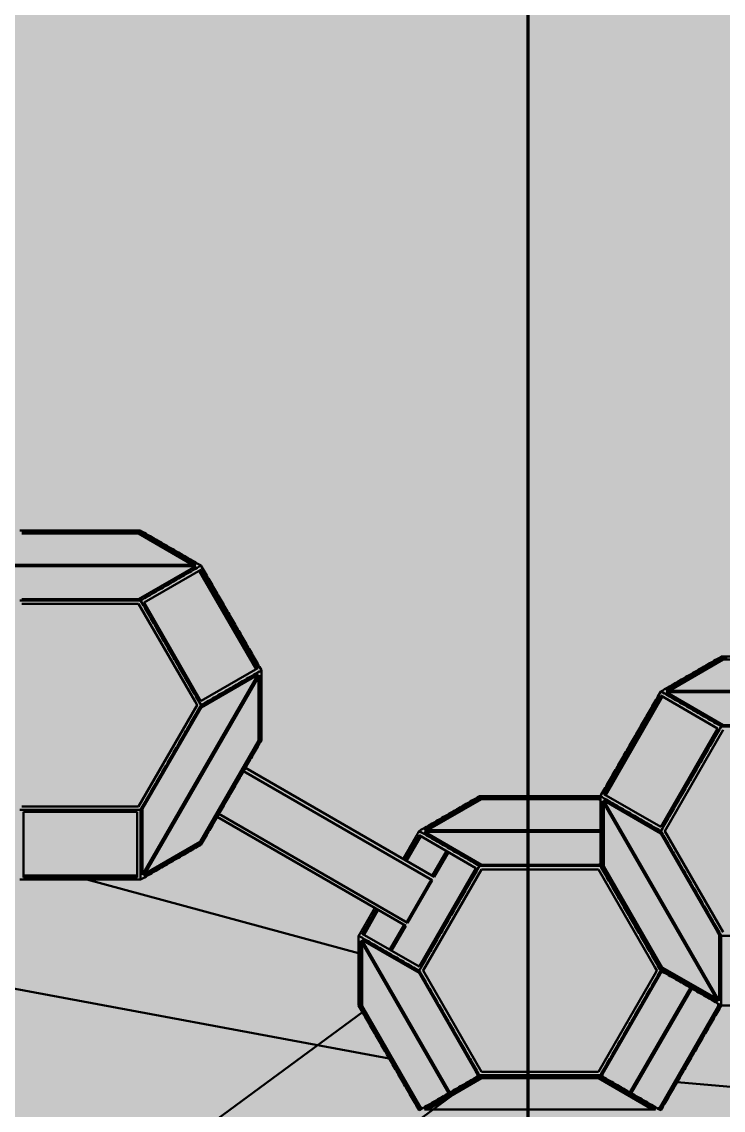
# Model space of a CAD drawing. Header units: millimetres. Extents: x 401 to 30661, y 2016 to 22119.
# Drawn here: x 6489.2 to 6574.5, y 13780.3 to 13912.6 of the extents above; entities that cross this region are included whole.
import ezdxf

# ---------------------------------------------------------------- set-up
doc = ezdxf.new("R2010")
doc.units = ezdxf.units.MM
doc.layers.add('1ST', color=51, linetype='Continuous', lineweight=50, true_color=0x7debff)
doc.layers.add('3RD', color=140, linetype='Continuous', lineweight=25, true_color=0x7debff)
doc.layers.add('BACKGROUND', color=7, linetype='Continuous', true_color=0x000000)
doc.layers.add('GLOW-CYAN', color=7, linetype='Continuous', lineweight=100, true_color=0x7debff, transparency=0.8)
doc.layers.add('GLOW-CYAN-2', color=7, linetype='Continuous', lineweight=50, true_color=0x7debff, transparency=0.8)
doc.layers.add('LAYOUT', color=83, linetype='Continuous', lineweight=50, true_color=0x7debff, plot=False)

msp = doc.modelspace()

# ---------------------------------------------------------------- hatches: boundary and pattern name
at = {"layer": 'BACKGROUND'}
h = msp.add_hatch(color=256, dxfattribs=at)
h.dxf.hatch_style = 1
h.paths.add_polyline_path([(400.723, 2015.745), (30660.634, 2015.745), (30660.634, 22119.328), (400.723, 22119.328)])

# ---------------------------------------------------------------- linework, layer by layer
at = {"layer": '1ST', "true_color": 0x39ffb0}
msp.add_circle((6531.7, 13769.252), 529.701, dxfattribs=at)
at = {"layer": '3RD'}
for p, q in [((6489.153, 13850.575), (6489.642, 13850.575)), ((6503.362, 13850.363), (6489.153, 13850.363)), ((6489.642, 13850.575), (6503.362, 13850.575)), ((6503.362, 13850.363), (6503.362, 13850.575)), ((6503.362, 13850.575), (6510.221, 13846.614)), ((6509.935, 13846.567), (6503.362, 13850.363)), ((6510.314, 13846.385), (6482.201, 13846.385)), ((6482.212, 13846.567), (6510.303, 13846.567)), ((6510.314, 13846.385), (6503.362, 13842.372)), ((6510.221, 13846.614), (6510.303, 13846.567)), ((6504.036, 13841.974), (6510.948, 13845.965)), ((6517.645, 13833.869), (6510.733, 13845.841)), ((6510.948, 13845.965), (6510.955, 13845.953)), ((6510.955, 13845.953), (6517.86, 13833.993)), ((6502.873, 13842.372), (6489.153, 13842.372)), ((6503.362, 13842.372), (6502.873, 13842.372)), ((6489.153, 13841.807), (6489.642, 13841.807)), ((6489.642, 13841.807), (6503.362, 13841.807)), ((6503.362, 13841.807), (6510.221, 13829.926)), ((6510.948, 13830.003), (6504.036, 13841.974)), ((6567.517, 13831.258), (6574.458, 13835.265)), ((6574.458, 13835.053), (6567.884, 13831.258)), ((6574.458, 13835.053), (6574.458, 13835.265)), ((6574.458, 13835.265), (6574.946, 13835.265)), ((6588.666, 13835.053), (6574.458, 13835.053)), ((6503.85, 13808.887), (6517.908, 13833.235)), ((6518.059, 13833.134), (6504.013, 13808.807)), ((6517.86, 13833.993), (6510.955, 13830.007)), ((6510.955, 13829.22), (6517.908, 13833.235)), ((6517.948, 13825.182), (6517.948, 13832.943)), ((6518.059, 13833.134), (6518.059, 13833.04)), ((6518.059, 13833.04), (6518.059, 13825.119)), ((6559.953, 13818.688), (6566.865, 13830.66)), ((6567.08, 13830.535), (6560.168, 13818.564)), ((6566.865, 13830.66), (6573.777, 13826.669)), ((6567.598, 13831.023), (6567.506, 13831.076)), ((6588.91, 13831.076), (6567.506, 13831.076)), ((6567.517, 13831.258), (6588.91, 13831.258)), ((6574.458, 13827.062), (6567.598, 13831.023)), ((6510.221, 13829.079), (6503.362, 13817.198)), ((6510.221, 13829.926), (6510.466, 13829.503)), ((6510.466, 13829.503), (6510.221, 13829.079)), ((6510.71, 13828.797), (6510.955, 13829.22)), ((6510.955, 13830.007), (6510.948, 13830.003)), ((6503.85, 13816.916), (6510.71, 13828.797)), ((6573.777, 13826.669), (6566.865, 13814.697)), ((6567.354, 13814.193), (6574.458, 13826.498)), ((6588.177, 13827.062), (6574.458, 13827.062)), ((6510.844, 13812.878), (6517.948, 13825.182)), ((6518.059, 13825.119), (6511.199, 13813.237)), ((6517.948, 13825.182), (6518.059, 13825.119)), ((6516.129, 13821.494), (6539.08, 13808.243)), ((6516.347, 13821.872), (6539.298, 13808.621)), ((6538.123, 13814.287), (6545.064, 13818.295)), ((6545.064, 13818.083), (6545.064, 13818.295)), ((6545.064, 13818.295), (6545.553, 13818.295)), ((6545.553, 13818.295), (6559.272, 13818.295)), ((6559.272, 13818.083), (6559.272, 13818.295)), ((6559.272, 13818.295), (6559.516, 13818.154)), ((6566.865, 13814.697), (6559.953, 13818.688)), ((6489.642, 13817.198), (6489.153, 13817.198)), ((6503.362, 13817.198), (6489.642, 13817.198)), ((6545.064, 13818.083), (6538.49, 13814.287)), ((6559.272, 13818.083), (6545.064, 13818.083)), ((6559.516, 13817.942), (6559.272, 13818.083)), ((6559.761, 13809.809), (6559.761, 13817.824)), ((6573.806, 13793.497), (6559.761, 13817.824)), ((6559.905, 13817.929), (6560.005, 13817.872)), ((6559.905, 13817.929), (6573.969, 13793.57)), ((6559.945, 13809.916), (6559.945, 13817.506)), ((6560.005, 13817.872), (6566.865, 13813.911)), ((6489.346, 13816.523), (6503.169, 13816.523)), ((6489.346, 13808.541), (6489.346, 13816.523)), ((6503.169, 13816.523), (6503.169, 13808.541)), ((6503.85, 13808.995), (6503.85, 13816.916)), ((6512.91, 13815.92), (6535.862, 13802.669)), ((6513.129, 13816.298), (6536.08, 13803.047)), ((6538.123, 13814.287), (6559.516, 13814.287)), ((6511.199, 13813.237), (6510.955, 13812.814)), ((6535.733, 13810.679), (6537.471, 13813.689)), ((6537.686, 13813.565), (6535.949, 13810.555)), ((6537.471, 13813.689), (6544.383, 13809.698)), ((6538.204, 13814.052), (6538.112, 13814.106)), ((6559.516, 13814.106), (6538.112, 13814.106)), ((6545.064, 13810.092), (6538.204, 13814.052)), ((6566.865, 13813.911), (6573.725, 13802.03)), ((6574.458, 13801.889), (6567.354, 13814.193)), ((6393.452, 13812.659), (6533.842, 13786.537)), ((6510.955, 13812.814), (6504.013, 13808.807)), ((6504.124, 13808.998), (6510.844, 13812.878)), ((6510.844, 13812.878), (6510.955, 13812.814)), ((6539.08, 13808.747), (6540.818, 13811.757)), ((6540.818, 13811.757), (6541.036, 13811.631)), ((6539.298, 13808.621), (6541.036, 13811.631)), ((6503.85, 13808.887), (6503.85, 13808.995)), ((6544.383, 13809.698), (6537.471, 13797.727)), ((6537.96, 13797.223), (6545.064, 13809.527)), ((6558.783, 13810.092), (6545.064, 13810.092)), ((6545.064, 13809.527), (6545.553, 13809.527)), ((6545.553, 13809.527), (6559.272, 13809.527)), ((6559.272, 13810.092), (6558.783, 13810.092)), ((6559.516, 13810.233), (6559.272, 13810.092)), ((6559.272, 13809.527), (6566.132, 13797.646)), ((6559.945, 13809.916), (6559.761, 13809.809)), ((6566.865, 13797.505), (6559.761, 13809.809)), ((6567.049, 13797.611), (6559.945, 13809.916)), ((6489.346, 13808.79), (6503.169, 13808.79)), ((6503.169, 13808.541), (6489.346, 13808.541)), ((6530.123, 13799.344), (6497.073, 13808.289)), ((6535.975, 13803.108), (6538.975, 13808.304)), ((6536.08, 13803.047), (6539.08, 13808.243)), ((6530.559, 13801.717), (6532.297, 13804.727)), ((6532.512, 13804.603), (6530.774, 13801.593)), ((6533.906, 13799.785), (6535.644, 13802.795)), ((6534.124, 13799.659), (6535.862, 13802.669)), ((6537.471, 13797.727), (6530.559, 13801.717)), ((6573.725, 13802.03), (6573.969, 13801.606)), ((6573.969, 13801.606), (6573.969, 13801.324)), ((6573.969, 13801.324), (6573.969, 13793.57)), ((6530.367, 13792.839), (6530.367, 13800.854)), ((6541.064, 13782.326), (6530.367, 13800.854)), ((6530.511, 13800.959), (6530.611, 13800.901)), ((6530.511, 13800.959), (6541.217, 13782.415)), ((6530.551, 13792.945), (6530.551, 13800.536)), ((6530.611, 13800.901), (6537.471, 13796.94)), ((6533.906, 13799.785), (6534.124, 13799.659)), ((6545.064, 13784.918), (6537.96, 13797.223)), ((6566.132, 13797.646), (6566.376, 13797.223)), ((6566.376, 13797.223), (6566.132, 13796.799)), ((6567.049, 13797.611), (6566.865, 13797.505)), ((6567.109, 13797.364), (6566.865, 13797.505)), ((6573.622, 13793.816), (6567.049, 13797.611)), ((6573.806, 13793.497), (6567.109, 13797.364)), ((6537.471, 13796.94), (6544.331, 13785.059)), ((6566.132, 13796.799), (6559.272, 13784.918)), ((6559.761, 13784.636), (6566.621, 13796.517)), ((6566.621, 13796.517), (6566.865, 13796.94)), ((6566.865, 13796.94), (6567.109, 13797.082)), ((6563.115, 13782.417), (6570.464, 13795.145)), ((6570.621, 13795.054), (6563.272, 13782.326)), ((6573.859, 13792.903), (6573.859, 13793.185)), ((6573.969, 13793.121), (6573.969, 13792.839)), ((6530.592, 13792.167), (6448.407, 13731.772)), ((6530.551, 13792.945), (6530.367, 13792.839)), ((6537.471, 13780.534), (6530.367, 13792.839)), ((6537.655, 13780.64), (6530.551, 13792.945)), ((6566.755, 13780.598), (6573.859, 13792.903)), ((6573.969, 13792.839), (6567.109, 13780.958)), ((6573.859, 13792.903), (6573.969, 13792.839)), ((6544.819, 13784.495), (6456.169, 13719.347)), ((6538.123, 13780.346), (6545.064, 13784.354)), ((6545.064, 13784.142), (6538.49, 13780.346)), ((6544.331, 13785.059), (6544.575, 13784.636)), ((6544.575, 13784.636), (6544.575, 13784.354)), ((6545.553, 13784.918), (6545.064, 13784.918)), ((6545.064, 13784.142), (6545.064, 13784.354)), ((6545.064, 13784.354), (6545.553, 13784.354)), ((6559.272, 13784.142), (6545.064, 13784.142)), ((6559.272, 13784.918), (6545.553, 13784.918)), ((6545.553, 13784.354), (6559.272, 13784.354)), ((6559.272, 13784.142), (6559.272, 13784.354)), ((6559.272, 13784.354), (6566.132, 13780.393)), ((6565.846, 13780.346), (6559.272, 13784.142)), ((6559.761, 13784.354), (6559.761, 13784.636)), ((6595.663, 13781.284), (6568.836, 13783.667)), ((6537.655, 13780.64), (6537.471, 13780.534)), ((6537.715, 13780.393), (6537.471, 13780.534)), ((6537.899, 13780.499), (6537.655, 13780.64)), ((6538.123, 13780.346), (6566.213, 13780.346)), ((6566.132, 13780.393), (6566.213, 13780.346)), ((6566.51, 13780.457), (6566.755, 13780.598)), ((6566.865, 13780.534), (6566.621, 13780.393)), ((6566.755, 13780.598), (6566.865, 13780.534)), ((6567.109, 13780.958), (6566.865, 13780.534))]:
    msp.add_line(p, q, dxfattribs=at)
for points in [[(6503.606, 13850.716), (6488.909, 13850.716)], [(6503.606, 13850.716), (6510.955, 13846.473)], [(6503.606, 13842.23), (6510.955, 13846.473)], [(6518.303, 13833.745), (6510.955, 13846.473)], [(6488.909, 13842.23), (6503.606, 13842.23)], [(6510.955, 13829.503), (6503.606, 13842.23)], [(6566.865, 13831.164), (6574.213, 13835.406)], [(6588.91, 13835.406), (6574.213, 13835.406)], [(6510.955, 13829.503), (6518.303, 13833.745)], [(6518.303, 13825.26), (6518.303, 13833.745)], [(6559.516, 13818.436), (6566.865, 13831.164)], [(6574.213, 13826.921), (6566.865, 13831.164)], [(6503.606, 13816.775), (6510.955, 13829.503)], [(6566.865, 13814.193), (6574.213, 13826.921)], [(6574.213, 13826.921), (6588.91, 13826.921)], [(6518.303, 13825.26), (6510.955, 13812.532)], [(6537.471, 13814.193), (6544.819, 13818.436)], [(6559.516, 13818.436), (6544.819, 13818.436)], [(6559.516, 13809.951), (6559.516, 13818.436)], [(6566.865, 13814.193), (6559.516, 13818.436)], [(6488.909, 13816.775), (6503.606, 13816.775)], [(6503.606, 13816.775), (6503.606, 13808.289)], [(6535.515, 13810.805), (6537.471, 13814.193)], [(6544.819, 13809.951), (6537.471, 13814.193)], [(6574.213, 13801.465), (6566.865, 13814.193)], [(6503.606, 13808.289), (6510.955, 13812.532)], [(6537.471, 13797.223), (6544.819, 13809.951)], [(6544.819, 13809.951), (6559.516, 13809.951)], [(6566.865, 13797.223), (6559.516, 13809.951)], [(6559.516, 13809.951), (6566.865, 13797.223)], [(6488.909, 13808.289), (6503.606, 13808.289)], [(6530.123, 13801.465), (6532.078, 13804.853)], [(6530.123, 13792.98), (6530.123, 13801.465)], [(6537.471, 13797.223), (6530.123, 13801.465)], [(6574.213, 13801.465), (6588.91, 13801.465)], [(6574.213, 13801.465), (6574.213, 13792.98)], [(6544.819, 13784.495), (6537.471, 13797.223)], [(6559.516, 13784.495), (6566.865, 13797.223)], [(6566.865, 13797.223), (6574.213, 13792.98)], [(6530.123, 13792.98), (6537.471, 13780.252)], [(6574.213, 13792.98), (6566.865, 13780.252)], [(6574.213, 13792.98), (6588.91, 13792.98)], [(6537.471, 13780.252), (6544.819, 13784.495)], [(6559.516, 13784.495), (6544.819, 13784.495)], [(6544.819, 13784.495), (6559.516, 13784.495)], [(6559.516, 13784.495), (6566.865, 13780.252)]]:
    msp.add_open_spline(points, degree=1, dxfattribs=at)
at = {"layer": 'GLOW-CYAN'}
msp.add_lwpolyline([(6550.723, 6115.853), (6550.723, 15115.853)], dxfattribs=at)
msp.add_circle((6531.7, 13769.252), 529.701, dxfattribs=at)
at = {"layer": 'GLOW-CYAN-2'}
for p, q in [((6489.153, 13850.575), (6489.642, 13850.575)), ((6503.362, 13850.363), (6489.153, 13850.363)), ((6489.642, 13850.575), (6503.362, 13850.575)), ((6503.362, 13850.363), (6503.362, 13850.575)), ((6503.362, 13850.575), (6510.221, 13846.614)), ((6509.935, 13846.567), (6503.362, 13850.363)), ((6510.314, 13846.385), (6482.201, 13846.385)), ((6482.212, 13846.567), (6510.303, 13846.567)), ((6510.314, 13846.385), (6503.362, 13842.372)), ((6510.221, 13846.614), (6510.303, 13846.567)), ((6504.036, 13841.974), (6510.948, 13845.965)), ((6517.645, 13833.869), (6510.733, 13845.841)), ((6510.948, 13845.965), (6510.955, 13845.953)), ((6510.955, 13845.953), (6517.86, 13833.993)), ((6502.873, 13842.372), (6489.153, 13842.372)), ((6503.362, 13842.372), (6502.873, 13842.372)), ((6489.153, 13841.807), (6489.642, 13841.807)), ((6489.642, 13841.807), (6503.362, 13841.807)), ((6503.362, 13841.807), (6510.221, 13829.926)), ((6510.948, 13830.003), (6504.036, 13841.974)), ((6567.517, 13831.258), (6574.458, 13835.265)), ((6574.458, 13835.053), (6567.884, 13831.258)), ((6574.458, 13835.053), (6574.458, 13835.265)), ((6574.458, 13835.265), (6574.946, 13835.265)), ((6588.666, 13835.053), (6574.458, 13835.053)), ((6503.85, 13808.887), (6517.908, 13833.235)), ((6518.059, 13833.134), (6504.013, 13808.807)), ((6517.86, 13833.993), (6510.955, 13830.007)), ((6510.955, 13829.22), (6517.908, 13833.235)), ((6517.948, 13825.182), (6517.948, 13832.943)), ((6518.059, 13833.134), (6518.059, 13833.04)), ((6518.059, 13833.04), (6518.059, 13825.119)), ((6559.953, 13818.688), (6566.865, 13830.66)), ((6567.08, 13830.535), (6560.168, 13818.564)), ((6566.865, 13830.66), (6573.777, 13826.669)), ((6567.598, 13831.023), (6567.506, 13831.076)), ((6588.91, 13831.076), (6567.506, 13831.076)), ((6567.517, 13831.258), (6588.91, 13831.258)), ((6574.458, 13827.062), (6567.598, 13831.023)), ((6510.221, 13829.079), (6503.362, 13817.198)), ((6510.221, 13829.926), (6510.466, 13829.503)), ((6510.466, 13829.503), (6510.221, 13829.079)), ((6510.71, 13828.797), (6510.955, 13829.22)), ((6510.955, 13830.007), (6510.948, 13830.003)), ((6503.85, 13816.916), (6510.71, 13828.797)), ((6573.777, 13826.669), (6566.865, 13814.697)), ((6567.354, 13814.193), (6574.458, 13826.498)), ((6588.177, 13827.062), (6574.458, 13827.062)), ((6510.844, 13812.878), (6517.948, 13825.182)), ((6518.059, 13825.119), (6511.199, 13813.237)), ((6517.948, 13825.182), (6518.059, 13825.119)), ((6516.129, 13821.494), (6539.08, 13808.243)), ((6516.347, 13821.872), (6539.298, 13808.621)), ((6538.123, 13814.287), (6545.064, 13818.295)), ((6545.064, 13818.083), (6545.064, 13818.295)), ((6545.064, 13818.295), (6545.553, 13818.295)), ((6545.553, 13818.295), (6559.272, 13818.295)), ((6559.272, 13818.083), (6559.272, 13818.295)), ((6559.272, 13818.295), (6559.516, 13818.154)), ((6566.865, 13814.697), (6559.953, 13818.688)), ((6489.642, 13817.198), (6489.153, 13817.198)), ((6503.362, 13817.198), (6489.642, 13817.198)), ((6545.064, 13818.083), (6538.49, 13814.287)), ((6559.272, 13818.083), (6545.064, 13818.083)), ((6559.516, 13817.942), (6559.272, 13818.083)), ((6559.761, 13809.809), (6559.761, 13817.824)), ((6573.806, 13793.497), (6559.761, 13817.824)), ((6559.905, 13817.929), (6560.005, 13817.872)), ((6559.905, 13817.929), (6573.969, 13793.57)), ((6559.945, 13809.916), (6559.945, 13817.506)), ((6560.005, 13817.872), (6566.865, 13813.911)), ((6489.346, 13816.523), (6503.169, 13816.523)), ((6489.346, 13808.541), (6489.346, 13816.523)), ((6503.169, 13816.523), (6503.169, 13808.541)), ((6503.85, 13808.995), (6503.85, 13816.916)), ((6512.91, 13815.92), (6535.862, 13802.669)), ((6513.129, 13816.298), (6536.08, 13803.047)), ((6538.123, 13814.287), (6559.516, 13814.287)), ((6511.199, 13813.237), (6510.955, 13812.814)), ((6535.733, 13810.679), (6537.471, 13813.689)), ((6537.686, 13813.565), (6535.949, 13810.555)), ((6537.471, 13813.689), (6544.383, 13809.698)), ((6538.204, 13814.052), (6538.112, 13814.106)), ((6559.516, 13814.106), (6538.112, 13814.106)), ((6545.064, 13810.092), (6538.204, 13814.052)), ((6566.865, 13813.911), (6573.725, 13802.03)), ((6574.458, 13801.889), (6567.354, 13814.193)), ((6393.452, 13812.659), (6533.842, 13786.537)), ((6510.955, 13812.814), (6504.013, 13808.807)), ((6504.124, 13808.998), (6510.844, 13812.878)), ((6510.844, 13812.878), (6510.955, 13812.814)), ((6539.08, 13808.747), (6540.818, 13811.757)), ((6540.818, 13811.757), (6541.036, 13811.631)), ((6539.298, 13808.621), (6541.036, 13811.631)), ((6503.85, 13808.887), (6503.85, 13808.995)), ((6544.383, 13809.698), (6537.471, 13797.727)), ((6537.96, 13797.223), (6545.064, 13809.527)), ((6558.783, 13810.092), (6545.064, 13810.092)), ((6545.064, 13809.527), (6545.553, 13809.527)), ((6545.553, 13809.527), (6559.272, 13809.527)), ((6559.272, 13810.092), (6558.783, 13810.092)), ((6559.516, 13810.233), (6559.272, 13810.092)), ((6559.272, 13809.527), (6566.132, 13797.646)), ((6559.945, 13809.916), (6559.761, 13809.809)), ((6566.865, 13797.505), (6559.761, 13809.809)), ((6567.049, 13797.611), (6559.945, 13809.916)), ((6489.346, 13808.79), (6503.169, 13808.79)), ((6503.169, 13808.541), (6489.346, 13808.541)), ((6530.123, 13799.344), (6497.073, 13808.289)), ((6535.975, 13803.108), (6538.975, 13808.304)), ((6536.08, 13803.047), (6539.08, 13808.243)), ((6530.559, 13801.717), (6532.297, 13804.727)), ((6532.512, 13804.603), (6530.774, 13801.593)), ((6533.906, 13799.785), (6535.644, 13802.795)), ((6534.124, 13799.659), (6535.862, 13802.669)), ((6537.471, 13797.727), (6530.559, 13801.717)), ((6573.725, 13802.03), (6573.969, 13801.606)), ((6573.969, 13801.606), (6573.969, 13801.324)), ((6573.969, 13801.324), (6573.969, 13793.57)), ((6530.367, 13792.839), (6530.367, 13800.854)), ((6541.064, 13782.326), (6530.367, 13800.854)), ((6530.511, 13800.959), (6530.611, 13800.901)), ((6530.511, 13800.959), (6541.217, 13782.415)), ((6530.551, 13792.945), (6530.551, 13800.536)), ((6530.611, 13800.901), (6537.471, 13796.94)), ((6533.906, 13799.785), (6534.124, 13799.659)), ((6545.064, 13784.918), (6537.96, 13797.223)), ((6566.132, 13797.646), (6566.376, 13797.223)), ((6566.376, 13797.223), (6566.132, 13796.799)), ((6567.049, 13797.611), (6566.865, 13797.505)), ((6567.109, 13797.364), (6566.865, 13797.505)), ((6573.622, 13793.816), (6567.049, 13797.611)), ((6573.806, 13793.497), (6567.109, 13797.364)), ((6537.471, 13796.94), (6544.331, 13785.059)), ((6566.132, 13796.799), (6559.272, 13784.918)), ((6559.761, 13784.636), (6566.621, 13796.517)), ((6566.621, 13796.517), (6566.865, 13796.94)), ((6566.865, 13796.94), (6567.109, 13797.082)), ((6563.115, 13782.417), (6570.464, 13795.145)), ((6570.621, 13795.054), (6563.272, 13782.326)), ((6573.859, 13792.903), (6573.859, 13793.185)), ((6573.969, 13793.121), (6573.969, 13792.839)), ((6530.592, 13792.167), (6448.407, 13731.772)), ((6530.551, 13792.945), (6530.367, 13792.839)), ((6537.471, 13780.534), (6530.367, 13792.839)), ((6537.655, 13780.64), (6530.551, 13792.945)), ((6566.755, 13780.598), (6573.859, 13792.903)), ((6573.969, 13792.839), (6567.109, 13780.958)), ((6573.859, 13792.903), (6573.969, 13792.839)), ((6544.819, 13784.495), (6456.169, 13719.347)), ((6538.123, 13780.346), (6545.064, 13784.354)), ((6545.064, 13784.142), (6538.49, 13780.346)), ((6544.331, 13785.059), (6544.575, 13784.636)), ((6544.575, 13784.636), (6544.575, 13784.354)), ((6545.553, 13784.918), (6545.064, 13784.918)), ((6545.064, 13784.142), (6545.064, 13784.354)), ((6545.064, 13784.354), (6545.553, 13784.354)), ((6559.272, 13784.142), (6545.064, 13784.142)), ((6559.272, 13784.918), (6545.553, 13784.918)), ((6545.553, 13784.354), (6559.272, 13784.354)), ((6559.272, 13784.142), (6559.272, 13784.354)), ((6559.272, 13784.354), (6566.132, 13780.393)), ((6565.846, 13780.346), (6559.272, 13784.142)), ((6559.761, 13784.354), (6559.761, 13784.636)), ((6595.663, 13781.284), (6568.836, 13783.667)), ((6537.655, 13780.64), (6537.471, 13780.534)), ((6537.715, 13780.393), (6537.471, 13780.534)), ((6537.899, 13780.499), (6537.655, 13780.64)), ((6538.123, 13780.346), (6566.213, 13780.346)), ((6566.132, 13780.393), (6566.213, 13780.346)), ((6566.51, 13780.457), (6566.755, 13780.598)), ((6566.865, 13780.534), (6566.621, 13780.393)), ((6566.755, 13780.598), (6566.865, 13780.534)), ((6567.109, 13780.958), (6566.865, 13780.534))]:
    msp.add_line(p, q, dxfattribs=at)
for points in [[(6503.606, 13850.716), (6488.909, 13850.716)], [(6503.606, 13850.716), (6510.955, 13846.473)], [(6503.606, 13842.23), (6510.955, 13846.473)], [(6518.303, 13833.745), (6510.955, 13846.473)], [(6488.909, 13842.23), (6503.606, 13842.23)], [(6510.955, 13829.503), (6503.606, 13842.23)], [(6566.865, 13831.164), (6574.213, 13835.406)], [(6588.91, 13835.406), (6574.213, 13835.406)], [(6510.955, 13829.503), (6518.303, 13833.745)], [(6518.303, 13825.26), (6518.303, 13833.745)], [(6559.516, 13818.436), (6566.865, 13831.164)], [(6574.213, 13826.921), (6566.865, 13831.164)], [(6503.606, 13816.775), (6510.955, 13829.503)], [(6566.865, 13814.193), (6574.213, 13826.921)], [(6574.213, 13826.921), (6588.91, 13826.921)], [(6518.303, 13825.26), (6510.955, 13812.532)], [(6537.471, 13814.193), (6544.819, 13818.436)], [(6559.516, 13818.436), (6544.819, 13818.436)], [(6559.516, 13809.951), (6559.516, 13818.436)], [(6566.865, 13814.193), (6559.516, 13818.436)], [(6488.909, 13816.775), (6503.606, 13816.775)], [(6503.606, 13816.775), (6503.606, 13808.289)], [(6535.515, 13810.805), (6537.471, 13814.193)], [(6544.819, 13809.951), (6537.471, 13814.193)], [(6574.213, 13801.465), (6566.865, 13814.193)], [(6503.606, 13808.289), (6510.955, 13812.532)], [(6537.471, 13797.223), (6544.819, 13809.951)], [(6544.819, 13809.951), (6559.516, 13809.951)], [(6566.865, 13797.223), (6559.516, 13809.951)], [(6559.516, 13809.951), (6566.865, 13797.223)], [(6488.909, 13808.289), (6503.606, 13808.289)], [(6530.123, 13801.465), (6532.078, 13804.853)], [(6530.123, 13792.98), (6530.123, 13801.465)], [(6537.471, 13797.223), (6530.123, 13801.465)], [(6574.213, 13801.465), (6588.91, 13801.465)], [(6574.213, 13801.465), (6574.213, 13792.98)], [(6544.819, 13784.495), (6537.471, 13797.223)], [(6559.516, 13784.495), (6566.865, 13797.223)], [(6566.865, 13797.223), (6574.213, 13792.98)], [(6530.123, 13792.98), (6537.471, 13780.252)], [(6574.213, 13792.98), (6566.865, 13780.252)], [(6574.213, 13792.98), (6588.91, 13792.98)], [(6537.471, 13780.252), (6544.819, 13784.495)], [(6559.516, 13784.495), (6544.819, 13784.495)], [(6544.819, 13784.495), (6559.516, 13784.495)], [(6559.516, 13784.495), (6566.865, 13780.252)]]:
    msp.add_open_spline(points, degree=1, dxfattribs=at)
at = {"layer": 'LAYOUT'}
msp.add_lwpolyline([(6550.723, 6115.853), (6550.723, 15115.853)], dxfattribs=at)

doc.saveas('drawing.dxf')
